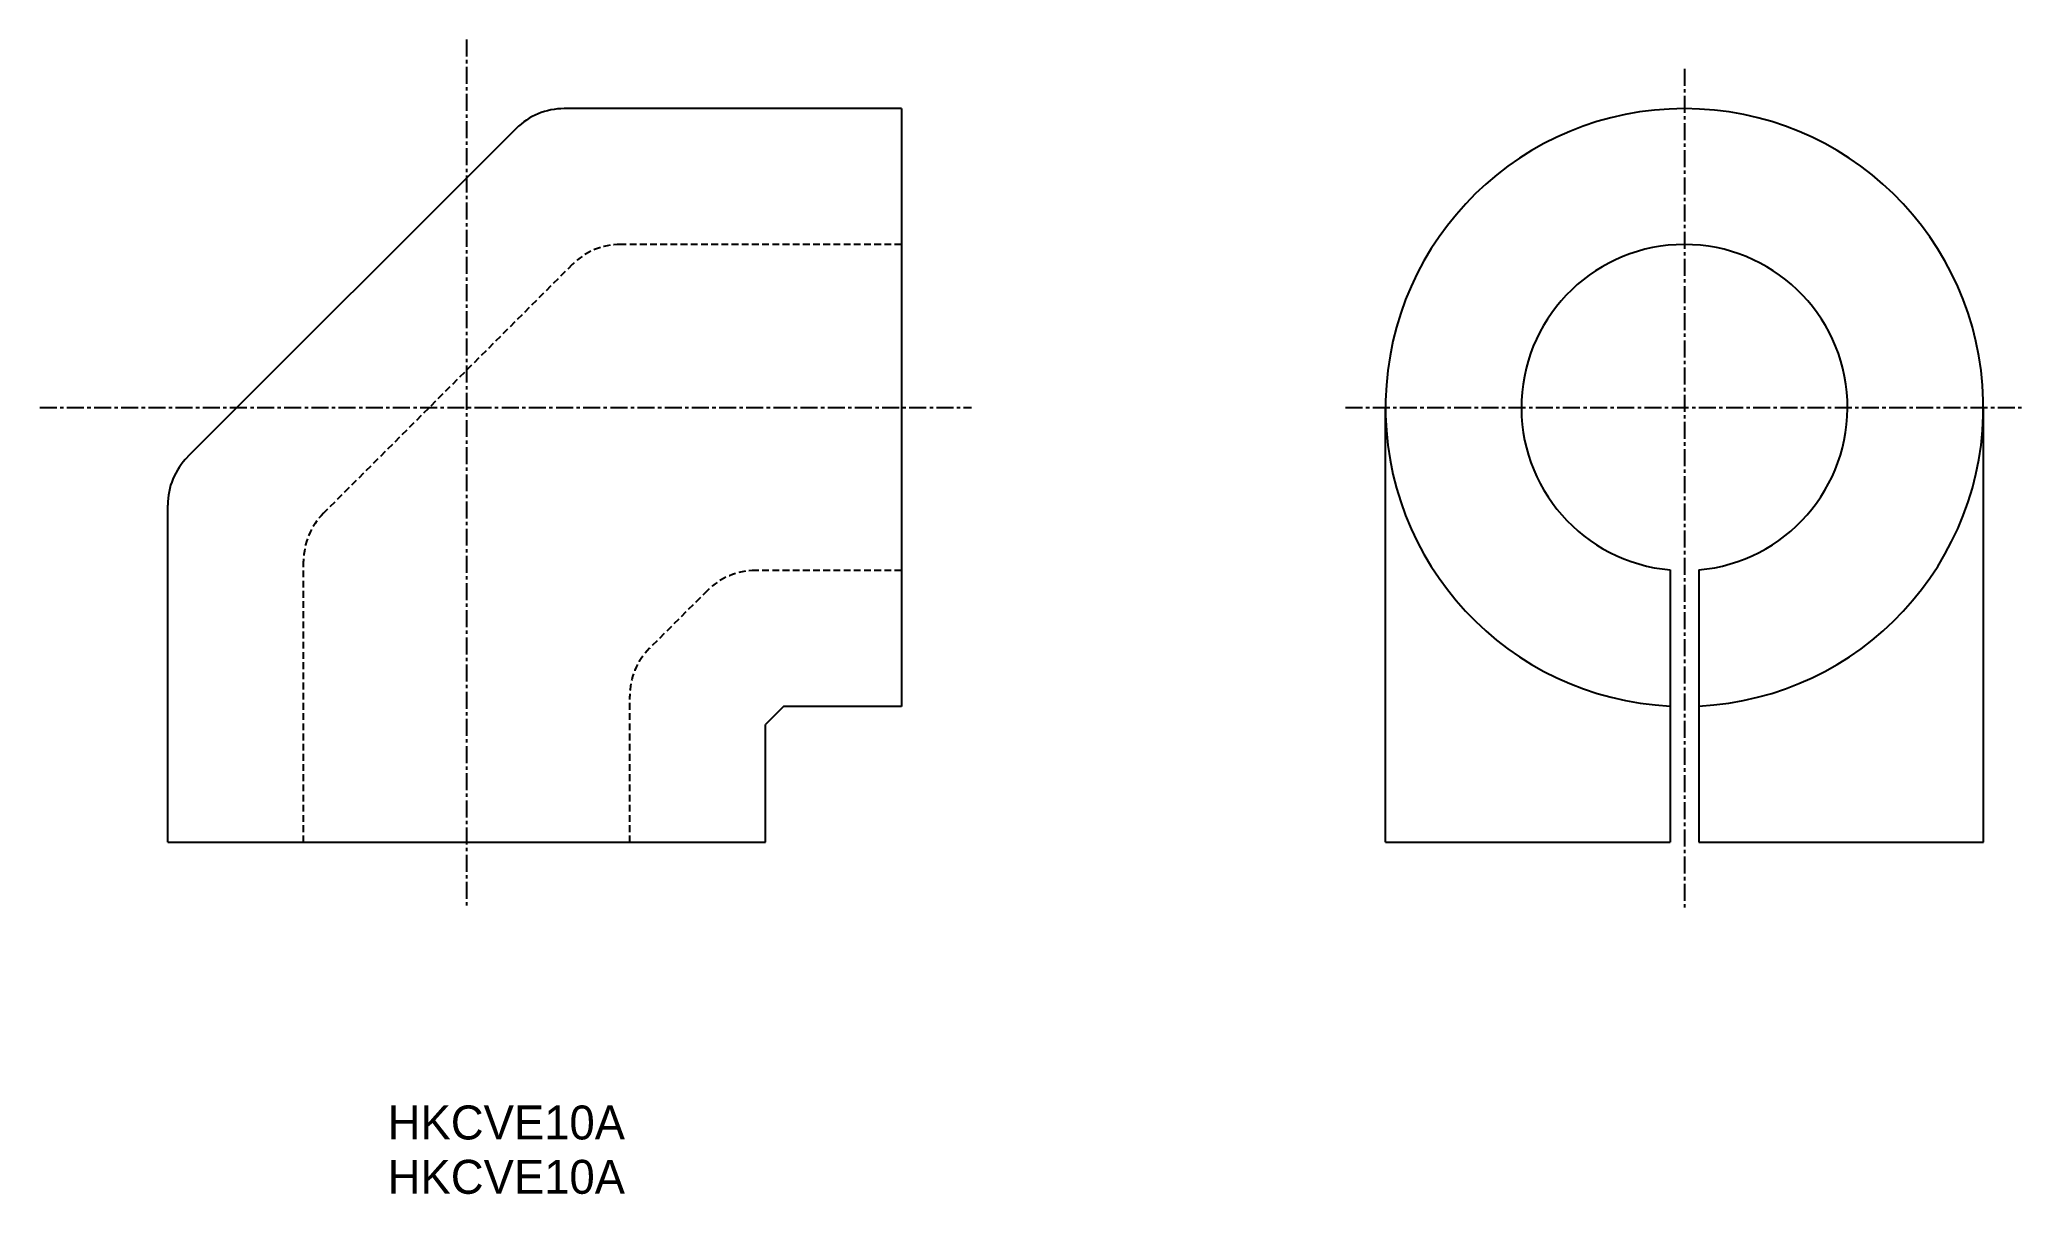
# Model space of a CAD drawing. Extents: x 939 to 1085, y -99 to -14.
import ezdxf

# ---------------------------------------------------------------- set-up
doc = ezdxf.new("R2010")
doc.units = 0
doc.linetypes.add('CENTER', pattern=[2, 1.25, -0.25, 0.25, -0.25])
doc.linetypes.add('DASHED', pattern=[0.75, 0.5, -0.25])
doc.layers.get('0').update_dxf_attribs({"linetype": 'CONTINUOUS'})
doc.layers.add('CENTER', color=1, linetype='CENTER')

msp = doc.modelspace()

# ---------------------------------------------------------------- linework, layer by layer
at = {"color": 7, "linetype": 'CONTINUOUS'}
for p, q in [((1002.67, -18.72), (977.85, -18.72)), ((1002.67, -18.72), (1002.67, -62.72)), ((974.31, -20.18), (950.13, -44.36)), ((1038.3, -72.72), (1038.3, -40.72)), ((1082.3, -72.72), (1082.3, -40.72)), ((948.67, -72.72), (948.67, -47.9)), ((1059.25, -52.67), (1059.25, -72.72)), ((1061.35, -52.67), (1061.35, -72.72)), ((994, -62.72), (992.67, -64.05)), ((1002.67, -62.72), (994, -62.72)), ((992.67, -72.72), (992.67, -64.05)), ((948.67, -72.72), (992.67, -72.72)), ((1038.3, -72.72), (1059.25, -72.72)), ((1061.35, -72.72), (1082.3, -72.72))]:
    msp.add_line(p, q, dxfattribs=at)
at = {"color": 3, "linetype": 'DASHED'}
for p, q in [((1002.67, -28.72), (981.99, -28.72)), ((978.46, -30.18), (960.13, -48.51)), ((958.67, -72.72), (958.67, -52.04)), ((1002.67, -52.72), (991.93, -52.72)), ((988.4, -54.18), (984.13, -58.45)), ((982.67, -72.72), (982.67, -61.98))]:
    msp.add_line(p, q, dxfattribs=at)
at = {"color": 7, "linetype": 'CONTINUOUS'}
for centre, radius, start, end in [((977.85, -23.72), 5, 90, 135), ((1060.3, -40.72), 22, 272.7356, 267.2644), ((1060.3, -40.72), 12, 275.0198, 264.9802), ((953.67, -47.9), 5, 135, 180)]:
    msp.add_arc(centre, radius, start, end, dxfattribs=at)
at = {"color": 3, "linetype": 'DASHED'}
for centre, start, end in [((981.99, -33.72), 90, 135), ((963.67, -52.04), 135, 180), ((991.93, -57.72), 90, 135), ((987.67, -61.98), 135, 180)]:
    msp.add_arc(centre, 5, start, end, dxfattribs=at)
at = {"layer": 'CENTER', "color": 1, "linetype": 'CENTER'}
for p, q in [((970.67, -13.64), (970.67, -77.54)), ((1060.3, -15.78), (1060.3, -77.54)), ((939.25, -40.72), (1007.83, -40.72)), ((1035.36, -40.72), (1085.24, -40.72))]:
    msp.add_line(p, q, dxfattribs=at)

# ---------------------------------------------------------------- texts
for p in [(964.86, -94.6), (964.86, -98.6)]:
    msp.add_text('HKCVE10A', height=2.5).set_placement(p)

doc.saveas('drawing.dxf')
